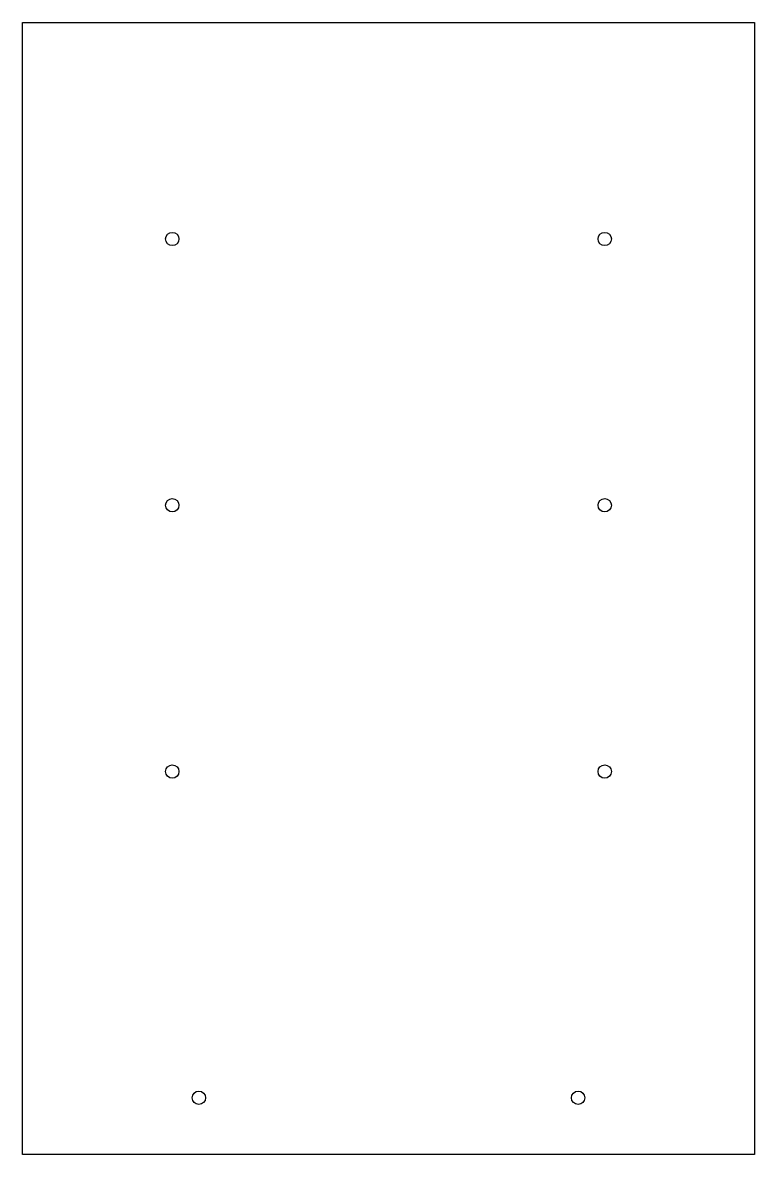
# Model space of a CAD drawing. Header units: millimetres. Extents: x 0 to 220, y 0 to 340.
import ezdxf

# ---------------------------------------------------------------- set-up
doc = ezdxf.new("R2010")
doc.units = ezdxf.units.MM

msp = doc.modelspace()

# ---------------------------------------------------------------- linework, layer by layer
for p, q in [((0, 0), (0, 340)), ((0, 340), (220, 340)), ((220, 340), (220, 0)), ((220, 0), (0, 0))]:
    msp.add_line(p, q)
msp.add_lwpolyline([(0, 0), (0, 0)], close=True)
for centre in [(45, 275), (175, 275), (45, 195), (175, 195), (45, 115), (175, 115), (53, 17), (167, 17)]:
    msp.add_circle(centre, 2)

doc.saveas('drawing.dxf')
